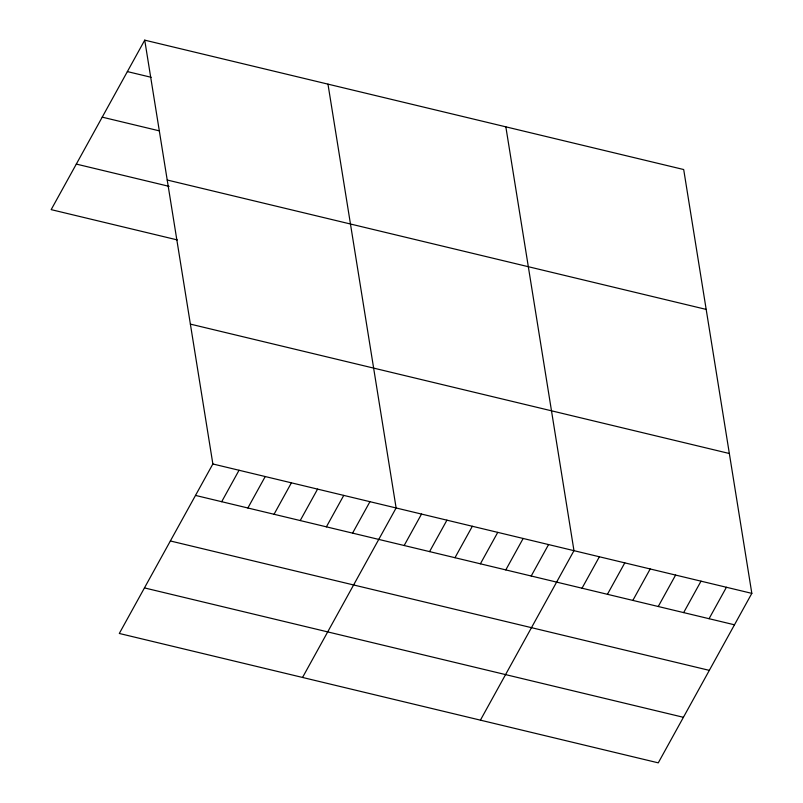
<?xml version="1.0" encoding="UTF-8"?>
<svg xmlns="http://www.w3.org/2000/svg" width="803" height="803" viewBox="0 0 803 803"><rect width="100%" height="100%" fill="white"/><g stroke="black" fill="none" stroke-linecap="round" stroke-linejoin="round"><path stroke-width="1.2" d="M144.731 40.15L212.865 463.973L119.306 633.467L658.269 762.85L751.829 593.367L683.694 169.533L144.731 40.15L51.171 209.633L177.302 239.916M221.688 501.704L239.043 470.257M247.866 507.988L265.221 476.55M274.044 514.271L291.399 482.834M300.222 520.555L317.576 489.117M326.399 526.838L343.754 495.401M352.577 533.122L369.942 501.684M302.55 677.451L396.12 507.968L327.975 84.144M404.17 545.508L421.525 514.071M429.575 551.611L446.93 520.163M454.98 557.714L472.345 526.266M480.395 563.806L497.75 532.369M505.8 569.909L523.154 538.472M531.205 576.012L548.569 544.564M480.415 720.15L573.974 550.667L505.84 126.844M582.024 588.208L599.379 556.77M607.429 594.31L624.794 562.863M632.844 600.403L650.199 568.966M658.249 606.506L675.604 575.068M683.654 612.609L701.019 581.161M709.069 618.701L726.424 587.264M127.376 71.587L151.175 77.309M102.222 117.148L159.345 130.859M167.215 180.013L706.178 309.406M76.315 164.083L169.132 186.366M190.381 324.111L729.345 453.504M212.865 463.973L751.829 593.367M195.51 495.421L734.474 624.804M170.366 540.971L709.33 670.364M144.46 587.906L683.413 717.3"/></g></svg>
